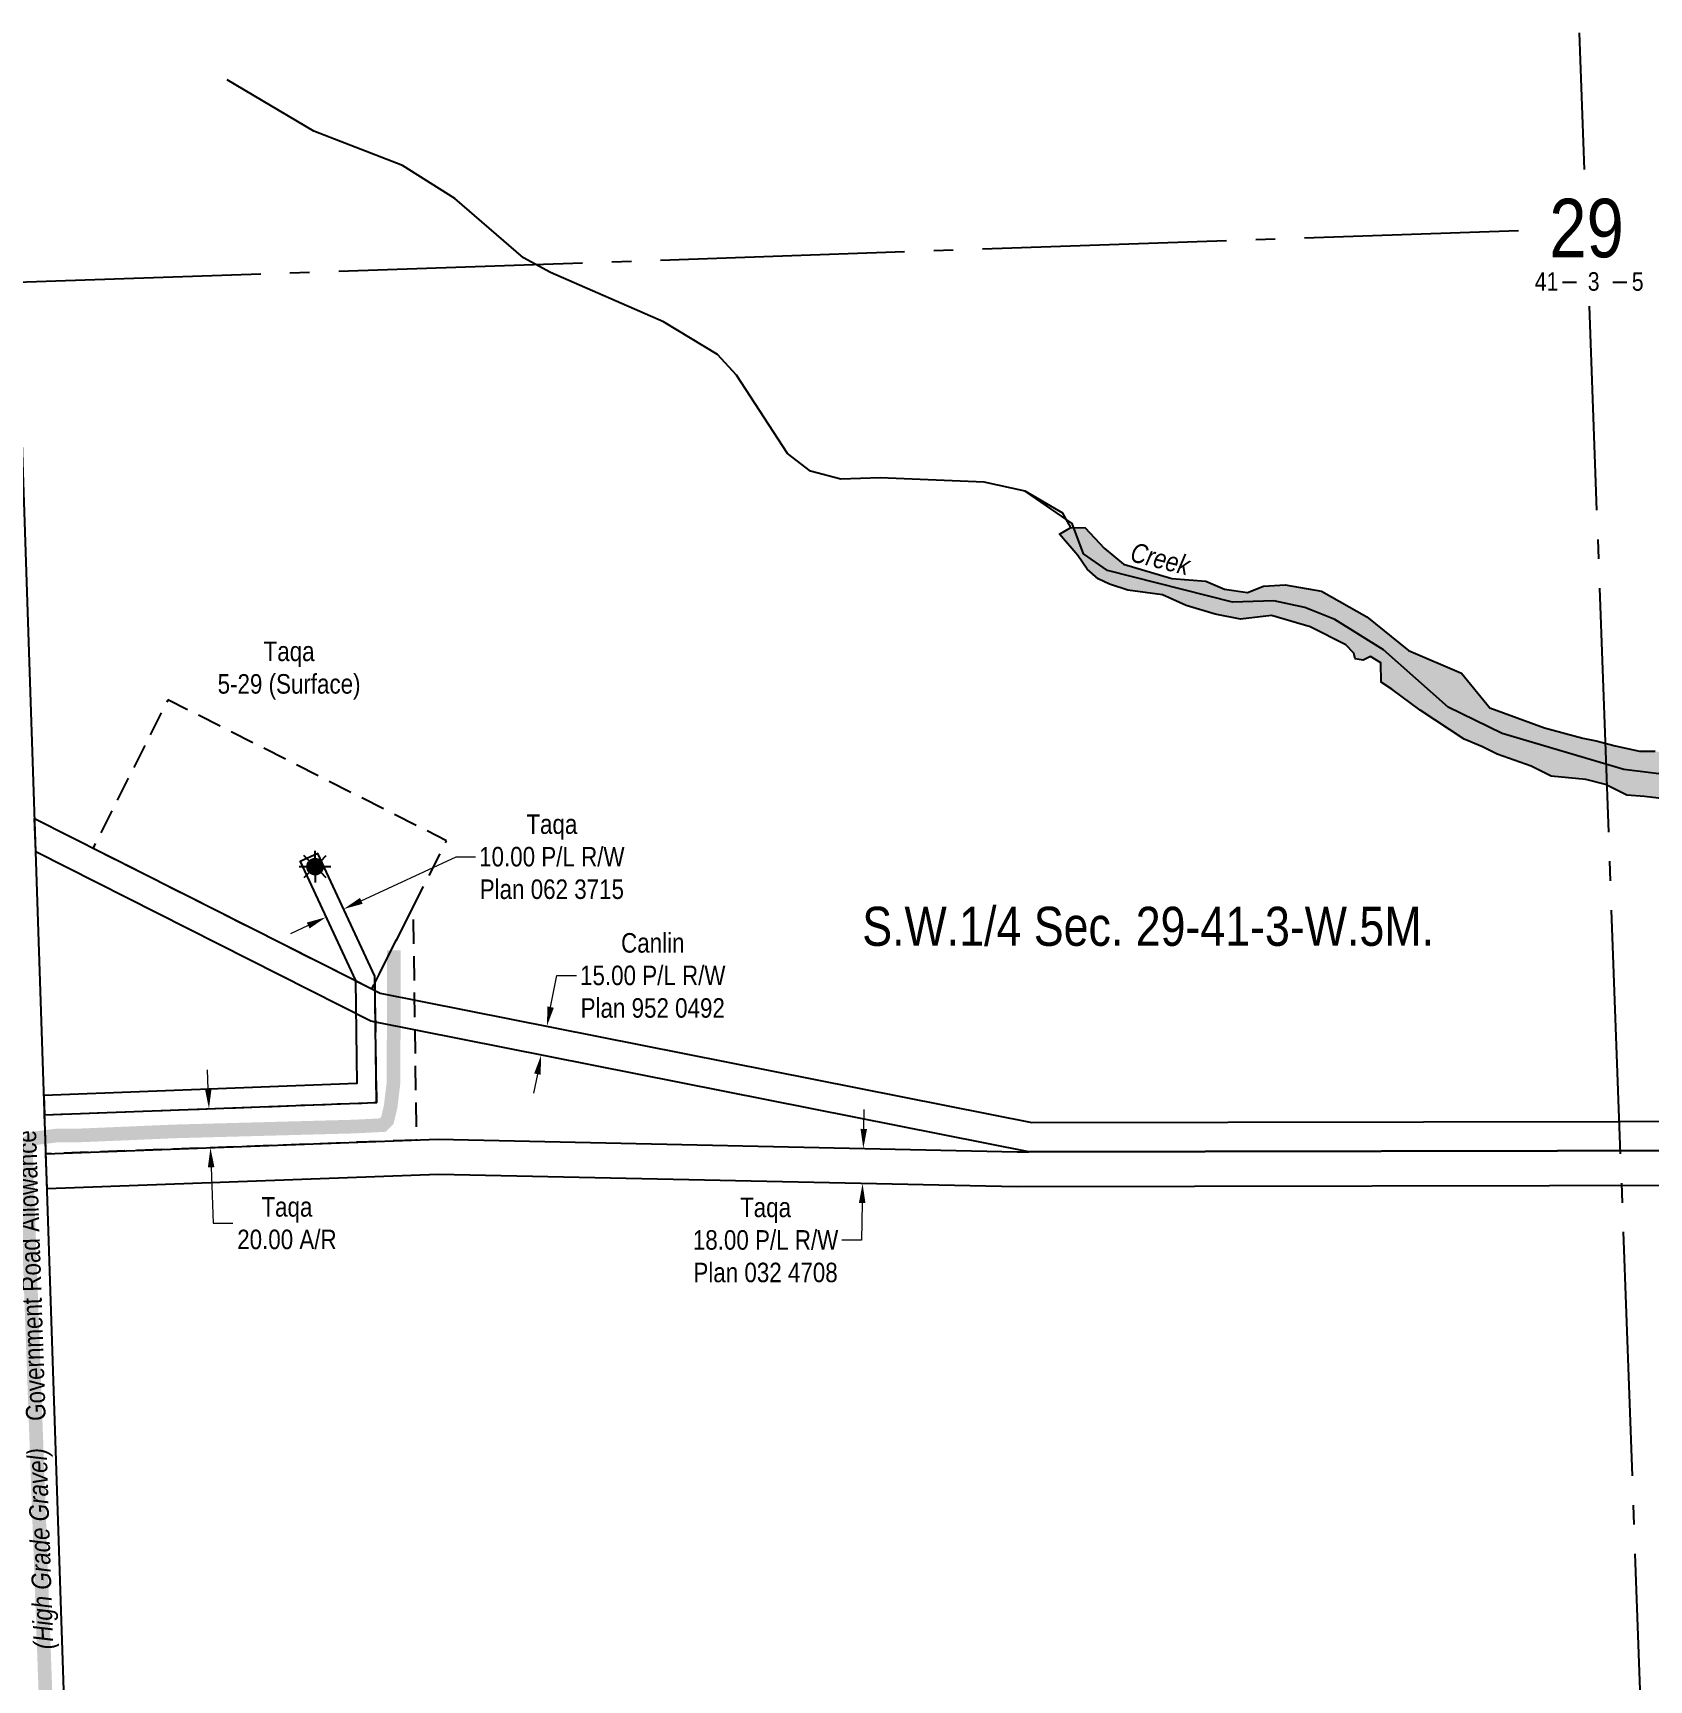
# Model space of a CAD drawing. Extents: x 670596 to 687743, y 5824540 to 5836613.
# Drawn here: x 675621 to 676449, y 5825723 to 5826567 of the extents above; entities that cross this region are included whole.
import ezdxf
from ezdxf.enums import TextEntityAlignment as Align

# ---------------------------------------------------------------- set-up
doc = ezdxf.new("R2010")
doc.units = 0
doc.header["$LTSCALE"] = 5
doc.header["$PDSIZE"] = 0.5
doc.linetypes.add('foc-ACCESSROAD', pattern=[3.75, 2.5, -1.25])
doc.linetypes.add('foc-QUARTERLINE', pattern=[33, 25, -3, 2, -3])
doc.layers.get('Defpoints').update_dxf_attribs({"color": 9})
for name, color, linetype in [('10', 1, 'Continuous'), ('9', 3, 'Continuous'), ('AS-ROADS', 254, 'Continuous'), ('C-SYMBOL', 7, 'Continuous'), ('F-AR', 190, 'foc-ACCESSROAD'), ('F-RW', 190, 'Continuous'), ('F-WS-S', 8, 'Continuous'), ('L-QSEC', 8, 'foc-QUARTERLINE'), ('L-ROAD-T', 7, 'Continuous'), ('L-SEC', 7, 'Continuous'), ('L-SECLBL', 7, 'Continuous'), ('T-WATER', 160, 'Continuous'), ('T-WATER-H', 133, 'Continuous'), ('T-WATER-T', 170, 'Continuous')]:
    doc.layers.add(name, color=color, linetype=linetype)
for name, color, linetype, lineweight in [('F-AR-T', 190, 'Continuous', 9), ('F-RW-T', 190, 'Continuous', 9), ('F-WS-T', 190, 'Continuous', 9), ('T-TEXT', 48, 'Continuous', 18)]:
    doc.layers.add(name, color=color, linetype=linetype, lineweight=lineweight)
doc.styles.add('175L', font='ARIALN.TTF', dxfattribs={"height": 20})
doc.styles.add('80CG', font='ARIALN.TTF', dxfattribs={"height": 10})
doc.styles.add('80L', font='ARIALN.TTF', dxfattribs={"height": 10})
doc.styles.add('80LS', font='ARIALNI.TTF', dxfattribs={"height": 10})
doc.styles.add('foc-LtypeFont', font='ARIALN.TTF', dxfattribs={"height": 7.35})
doc.styles.add('SIMPLEX', font='ARIALN.TTF')
doc.linetypes.add('foc-TOPO-flowdirection-NOLINE', pattern='A,0,[">",foc-LtypeFont,S=0.3,R=0,X=0,Y=-0.945],-20,[">",foc-LtypeFont,S=0.3,R=0,X=0,Y=-0.945],0', length=20)
doc.dimstyles.new('Compass 5 000', dxfattribs={"dimscale": 5, "dimtxt": 9, "dimasz": 2, "dimexe": 0.2, "dimexo": 0.0625, "dimgap": 0.5, "dimtad": 0, "dimtih": 1, "dimtoh": 1, "dimzin": 0, "dimdsep": 46, "dimtxsty": '80CG', "dimcen": 0.1, "dimse1": 1, "dimse2": 1, "dimclrd": 256, "dimclrt": 256, "dimaunit": 1, "dimadec": 4, "dimazin": 0, "dimtfac": 0.06, "dimtofl": 0, "dimtmove": 0, "dimatfit": 1, "dimfxl": 0.2, "dimtolj": 1, "dimtzin": 0, "dimlwd": -1, "dimarcsym": 0})

# ---------------------------------------------------------------- blocks, each defined once
blk = doc.blocks.new('L-SECLBL')
at = {"layer": '9', "color": 7}
for p, q in [((-5.08, -27.83), (-12.29, -27.83)), ((20.7, -27.83), (13.5, -27.83))]:
    blk.add_line(p, q, dxfattribs=at)
at = {"layer": '10', "color": 2, "style": 'SIMPLEX'}
blk.add_attdef('SEC', text='', height=30, dxfattribs=at).set_placement((0, 0), align=Align.MIDDLE)
at = {"layer": '10', "color": 5, "style": '80L'}
blk.add_attdef('TWP', text='', height=9.5, dxfattribs=at).set_placement((-14.43, -27.37), align=Align.MIDDLE_RIGHT)
blk.add_attdef('RGE', text='', height=9.5, dxfattribs=at).set_placement((3.62, -27.37), align=Align.MIDDLE_CENTER)
blk.add_attdef('MER', text='', height=9.5, dxfattribs=at).set_placement((23.17, -27.37), align=Align.MIDDLE_LEFT)
blk = doc.blocks.new('*D774')
at = {"layer": 'Defpoints', "color": 0, "transparency": 16777216}
for p in [(675715.09, 5826016.26), (675711.59, 5825996.12), (675715.83, 5825996.28)]:
    blk.add_point(p, dxfattribs=at)
at = {"layer": 'F-AR-T', "transparency": 16777216}
for p, q in [((675710.47, 5826026.1), (675710.1, 5826036.09)), ((675711.96, 5825986.13), (675713.03, 5825957.43)), ((675713.03, 5825957.43), (675723.03, 5825957.43))]:
    blk.add_line(p, q, dxfattribs=at)
for points in [[(675712.14, 5826026.16), (675708.81, 5826026.04), (675710.84, 5826016.11)], [(675713.63, 5825986.19), (675710.3, 5825986.06), (675711.59, 5825996.12)]]:
    blk.add_solid(points, dxfattribs=at)
at = {"layer": 'F-AR-T', "transparency": 16777216, "insert": (675750.77, 5825957.43), "char_height": 10, "attachment_point": 5, "style": '80CG'}
blk.add_mtext('\\A1;Taqa\\P20.00 A/R', dxfattribs=at)
blk = doc.blocks.new('*D799')
at = {"layer": 'Defpoints', "color": 0, "transparency": 16777216}
for p in [(675870.66, 5826060.99), (675883.93, 5826058.36), (675867.75, 5826046.29)]:
    blk.add_point(p, dxfattribs=at)
at = {"layer": 'F-RW-T', "transparency": 16777216}
for p, q in [((675885.87, 5826068.17), (675889.08, 5826084.34)), ((675889.08, 5826084.34), (675899.08, 5826084.34)), ((675879.07, 5826033.85), (675877.13, 5826024.04))]:
    blk.add_line(p, q, dxfattribs=at)
for points in [[(675884.24, 5826068.49), (675887.51, 5826067.84), (675883.93, 5826058.36)], [(675877.44, 5826034.18), (675880.71, 5826033.53), (675881.02, 5826043.66)]]:
    blk.add_solid(points, dxfattribs=at)
at = {"layer": 'F-RW-T', "transparency": 16777216, "insert": (675938.17, 5826084.34), "char_height": 10, "attachment_point": 5, "style": '80CG'}
blk.add_mtext('\\A1;Canlin\\P15.00 P/L R/W\\PPlan 952 0492', dxfattribs=at)
blk = doc.blocks.new('*D802')
at = {"layer": 'Defpoints', "color": 0, "transparency": 16777216}
for p in [(675777.14, 5826124.17), (675768.07, 5826119.95), (675779.82, 5826118.4)]:
    blk.add_point(p, dxfattribs=at)
at = {"layer": 'F-RW-T', "transparency": 16777216}
for p, q in [((675788.88, 5826122.62), (675837.39, 5826145.17)), ((675837.39, 5826145.17), (675847.39, 5826145.17)), ((675761.68, 5826109.97), (675752.61, 5826105.76))]:
    blk.add_line(p, q, dxfattribs=at)
for points in [[(675788.18, 5826124.13), (675789.59, 5826121.11), (675779.82, 5826118.4)], [(675760.98, 5826111.49), (675762.38, 5826108.46), (675770.75, 5826114.19)]]:
    blk.add_solid(points, dxfattribs=at)
at = {"layer": 'F-RW-T', "transparency": 16777216, "insert": (675886.48, 5826145.17), "char_height": 10, "attachment_point": 5, "style": '80CG'}
blk.add_mtext('\\A1;Taqa\\P10.00 P/L R/W\\PPlan 062 3715', dxfattribs=at)
blk = doc.blocks.new('*D805')
at = {"layer": 'Defpoints', "color": 0, "transparency": 16777216}
for p in [(676052.13, 5825995.66), (676045.65, 5825977.79), (676051.74, 5825977.66)]:
    blk.add_point(p, dxfattribs=at)
at = {"layer": 'F-RW-T', "transparency": 16777216}
for p, q in [((676046.26, 5826005.78), (676046.47, 5826015.78)), ((676045.44, 5825967.79), (676045.03, 5825948.83)), ((676045.03, 5825948.83), (676035.03, 5825948.83))]:
    blk.add_line(p, q, dxfattribs=at)
for points in [[(676044.59, 5826005.82), (676047.92, 5826005.75), (676046.04, 5825995.79)], [(676043.77, 5825967.83), (676047.11, 5825967.76), (676045.65, 5825977.79)]]:
    blk.add_solid(points, dxfattribs=at)
at = {"layer": 'F-RW-T', "transparency": 16777216, "insert": (675995.95, 5825948.83), "char_height": 10, "attachment_point": 5, "style": '80CG'}
blk.add_mtext('\\A1;Taqa\\P18.00 P/L R/W\\PPlan 032 4708', dxfattribs=at)
blk = doc.blocks.new('GAS')
h = blk.add_hatch(color=255)
h.dxf.hatch_style = 1
edge = h.paths.add_edge_path()
edge.add_arc((0, 0), 0.9, 0, 360)
for p, q in [((-0.81, 0), (-1.62, 0)), ((-0.57, 0.57), (-1.14, 1.14)), ((0, 0.81), (0, 1.62)), ((0.57, 0.57), (1.14, 1.14)), ((1.62, 0), (0.81, 0)), ((-0.57, -0.57), (-1.14, -1.14)), ((0, -0.81), (0, -1.62)), ((1.14, -1.14), (0.57, -0.57))]:
    blk.add_line(p, q)
blk.add_circle((0, 0), 0.8)

msp = doc.modelspace()

# ---------------------------------------------------------------- hatches: boundary and pattern name
at = {"layer": 'T-WATER-H'}
h = msp.add_hatch(color=256, dxfattribs=at)
h.dxf.hatch_style = 1
h.paths.add_polyline_path([(676316.806, 5826231.008), (676311.35, 5826234.64), (676311.129, 5826244.575), (676305.83, 5826247.865), (676302.14, 5826245.905), (676298.056, 5826246.665), (676297.315, 5826249.578), (676293.215, 5826253.826), (676274.985, 5826262.899), (676255.084, 5826268.764), (676239.315, 5826266.845), (676226.289, 5826269.395), (676211.403, 5826273.986), (676199.197, 5826279.344), (676181.598, 5826281.77), (676172.105, 5826284.812), (676166.302, 5826287.553), (676160.751, 5826292.473), (676155.862, 5826299.586), (676146.558, 5826310.454), (676152.362, 5826313.935), (676159.679, 5826313.702), (676169.456, 5826303.218), (676179.327, 5826295.009), (676203.991, 5826287.677), (676221.432, 5826286.402), (676231.083, 5826282.304), (676242.815, 5826280.591), (676251.079, 5826283.867), (676262.18, 5826284.497), (676280.757, 5826281.276), (676304.033, 5826268.134), (676325.246, 5826250.838), (676352.445, 5826239.272), (676367.006, 5826221.43), (676394.883, 5826211.203), (676414.644, 5826205.913), (676421.349, 5826204.502), (676431.23, 5826202.033), (676443.581, 5826199.212), (676451.603, 5826199.227), (676464.03, 5826196.979), (676485.221, 5826192.511), (676496.042, 5826191.717), (676503.57, 5826189.337), (676529.331, 5826183.695), (676540.606, 5826181.767), (676555.493, 5826176.875), (676569.591, 5826168.953), (676580.498, 5826162.888), (676584.027, 5826161.477), (676588.967, 5826157.598), (676600.86, 5826142.007), (676620.175, 5826123.731), (676631.476, 5826115.311), (676652.229, 5826106.892), (676659.831, 5826104.633), (676667.228, 5826100.321), (676675.036, 5826094.366), (676678.324, 5826088.411), (676681.611, 5826081.429), (676685.721, 5826074.653), (676688.598, 5826071.367), (676695.995, 5826066.644), (676701.131, 5826064.796), (676708.529, 5826063.975), (676718.802, 5826065.412), (676724.555, 5826067.671), (676733.185, 5826070.135), (676740.582, 5826070.135), (676746.952, 5826069.93), (676754.76, 5826068.082), (676759.897, 5826065.412), (676766.678, 5826061.1), (676769.76, 5826059.252), (676780.239, 5826055.145), (676787.636, 5826053.091), (676793.184, 5826051.243), (676797.91, 5826048.779), (676803.782, 5826044.249), (676811.003, 5826040.254), (676819.256, 5826037.548), (676826.09, 5826036.13), (676831.506, 5826034.841), (676839.115, 5826033.424), (676847.625, 5826032.908), (676853.944, 5826030.717), (676862.713, 5826026.078), (676868, 5826023.5), (676873.545, 5826020.279), (676878.316, 5826017.959), (676881.024, 5826015.897), (676883.732, 5826014.737), (676886.956, 5826014.093), (676892.888, 5826014.221), (676896.498, 5826015.252), (676908.699, 5826017.299), (676912.954, 5826017.299), (676917.21, 5826016.01), (676920.047, 5826016.397), (676925.205, 5826016.397), (676933.587, 5826013.046), (676935.65, 5826011.113), (676939.647, 5826008.922), (676944.161, 5826008.149), (676948.932, 5826007.375), (676957.185, 5826005.958), (676964.148, 5826004.282), (676968.92, 5826002.865), (676973.175, 5826001.705), (676976.915, 5825999.128), (676979.533, 5825995.565), (676981.316, 5825990.428), (676981.468, 5825988.194), (676980.854, 5825986.337), (676976.229, 5825992.115), (676974.816, 5825995.324), (676972.504, 5825996.993), (676968.65, 5825997.892), (676965.309, 5825998.406), (676961.07, 5825999.176), (676956.06, 5825999.176), (676948.737, 5825999.176), (676943.983, 5825999.176), (676936.661, 5825999.433), (676931.522, 5826000.717), (676928.053, 5826002.386), (676921.352, 5826005.23), (676919.425, 5826009.21), (676917.498, 5826011.778), (676913.901, 5826012.548), (676901.439, 5826012.548), (676895.529, 5826010.751), (676891.804, 5826009.467), (676886.408, 5826009.21), (676883.196, 5826010.237), (676878.443, 5826012.163), (676865.016, 5826018.474), (676858.85, 5826023.353), (676856.024, 5826025.536), (676849.343, 5826027.333), (676844.333, 5826028.232), (676839.451, 5826029.516), (676831.486, 5826031.185), (676826.218, 5826031.955), (676818.639, 5826033.239), (676814.142, 5826035.037), (676801.938, 5826041.071), (676794.486, 5826044.538), (676788.448, 5826045.822), (676781.768, 5826046.078), (676774.702, 5826045.693), (676767.196, 5826048.692), (676761.415, 5826052.415), (676754.349, 5826056.395), (676747.155, 5826059.092), (676740.731, 5826060.889), (676732.252, 5826058.578), (676728.527, 5826055.753), (676721.718, 5826053.699), (676716.964, 5826052.415), (676705.274, 5826051.773), (676693.94, 5826054.323), (676683.255, 5826061.921), (676663.324, 5826077.322), (676652.64, 5826086.357), (676645.037, 5826090.464), (676632.503, 5826093.955), (676624.49, 5826094.777), (676619.969, 5826095.393), (676606.408, 5826099.089), (676595.107, 5826108.946), (676586.683, 5826117.981), (676581.546, 5826125.784), (676577.025, 5826134.409), (676571.272, 5826142.212), (676558.62, 5826152.66), (676546.269, 5826159.008), (676528.978, 5826163.593), (676516.274, 5826166.062), (676500.041, 5826168.178), (676486.279, 5826170.294), (676470.4, 5826172.41), (676459.107, 5826174.525), (676446.116, 5826176.148), (676437.19, 5826176.792), (676426.289, 5826182.284), (676416.056, 5826184.753), (676398.334, 5826186.454), (676388.21, 5826191.607), (676370.737, 5826197.692), (676363.137, 5826201.461), (676353.738, 5826205.421), (676331.345, 5826220.359)])

# ---------------------------------------------------------------- linework, layer by layer
at = {"layer": 'AS-ROADS', "const_width": 7, "flags": 128}
msp.add_lwpolyline([(675634.412, 5825514.415), (675617.122, 5825992.032), (675617.879, 5825998.647), (675621.094, 5826000.916), (675633.388, 5826002.428), (675644.358, 5826002.428), (675693.532, 5826004.507), (675785.365, 5826006.975), (675799.928, 5826007.731), (675802.198, 5826009.999), (675803.9, 5826017.182), (675805.413, 5826029.657), (675805.533, 5826097.316)], dxfattribs=at)
at = {"layer": 'F-AR', "flags": 128}
for points in [[(675651.449, 5826149.678), (675794.257, 5826077.527), (675832.588, 5826153.394), (675689.779, 5826225.545)], [(675626.676, 5826012.969), (675796.786, 5826019.308), (675795.937, 5826080.85), (675815.407, 5826119.388), (675817.053, 5826000.049), (675627.344, 5825992.98)]]:
    msp.add_lwpolyline(points, close=True, dxfattribs=at)
at = {"layer": 'F-RW', "flags": 128}
for points in [[(676902.518, 5826113.529), (676917.438, 5826112.891), (676914.516, 5826057.374), (676762.846, 5825995.268), (676492.014, 5825994.628), (676130.872, 5825994.096), (675796.13, 5826060.497), (675793.672, 5826060.956), (675622.085, 5826147.671), (675621.51, 5826164.778), (675785.82, 5826081.764), (675798.616, 5826075.271), (676132.341, 5826009.108), (676433.339, 5826009.516), (676759.913, 5826010.292), (676900.062, 5826067.639)], [(675626.318, 5826022.944), (675626.655, 5826012.953), (675796.726, 5826019.333), (675795.789, 5826084.039), (675766.554, 5826146.936), (675757.487, 5826142.721), (675785.82, 5826081.764), (675786.587, 5826028.955)], [(677093.558, 5825739.045), (676488.271, 5825976.772), (676124.753, 5825976.09), (675828.389, 5825982.463), (675627.938, 5825974.992), (675627.335, 5825992.98), (675828.238, 5826000.466), (676124.912, 5825994.091), (676130.872, 5825994.096), (676492.014, 5825994.628), (677092.938, 5825758.618)]]:
    msp.add_lwpolyline(points, close=True, dxfattribs=at)
at = {"layer": 'L-QSEC', "flags": 128}
for points in [[(676415.403, 5826497.262), (676412.83, 5826567.231)], [(675612.411, 5826439.487), (676381.712, 5826466.077)], [(676446.075, 5825663.182), (676417.975, 5826427.31)]]:
    msp.add_lwpolyline(points, dxfattribs=at)
at = {"layer": 'L-SEC', "flags": 128}
msp.add_lwpolyline([(675639.277, 5825636.191), (675612.412, 5826439.464)], dxfattribs=at)
at = {"layer": 'T-WATER', "linetype": 'foc-TOPO-flowdirection-NOLINE', "flags": 128}
msp.add_lwpolyline([(676888.702, 5826010.925), (676870.397, 5826019.951), (676841.488, 5826031.619), (676802.317, 5826042.83), (676771.314, 5826052.738), (676757.437, 5826061.098), (676740.374, 5826066.922), (676715.863, 5826057.755), (676694.39, 5826061.221), (676676.886, 5826076.831), (676666.005, 5826090.714), (676651.868, 5826096.02), (676623.127, 5826107.359), (676610.22, 5826115.828), (676578.928, 5826149.191), (676567.343, 5826157.733), (676522.323, 5826173.365), (676471.664, 5826185.476), (676435.552, 5826189.938), (676373.252, 5826208.418), (676345.594, 5826221.867), (676312.424, 5826251.266), (676287.479, 5826266.744), (676272.176, 5826272.901), (676256.248, 5826276.369), (676235.205, 5826275.565), (676171.11, 5826291.771), (676158.86, 5826300.335), (676152.929, 5826315.867), (676128.904, 5826332.514), (676107.913, 5826337.012), (676054.635, 5826339.269), (676034.484, 5826338.696), (676019.003, 5826342.734), (676007.209, 5826351.746), (675981.007, 5826391.855), (675971.404, 5826402.564), (675943.74, 5826419.208), (675885.746, 5826444.447), (675871.991, 5826451.959), (675836.707, 5826482.5), (675809.936, 5826499.317), (675764.5, 5826516.913), (675720.232, 5826543.276)], dxfattribs=at)
at = {"layer": 'T-WATER', "flags": 128}
for points in [[(676152.362, 5826313.935), (676148.293, 5826321.267), (676128.904, 5826332.514), (676107.913, 5826337.012), (676054.635, 5826339.269), (676034.484, 5826338.696), (676019.003, 5826342.734), (676007.209, 5826351.746), (675981.007, 5826391.855), (675971.404, 5826402.564), (675943.74, 5826419.208), (675885.746, 5826444.447), (675871.991, 5826451.959), (675836.707, 5826482.5), (675809.936, 5826499.317), (675764.5, 5826516.913), (675720.232, 5826543.276)], [(676459.107, 5826174.525), (676446.116, 5826176.148), (676437.19, 5826176.792), (676426.289, 5826182.284), (676416.056, 5826184.753), (676398.334, 5826186.454), (676388.21, 5826191.607), (676370.737, 5826197.692), (676363.137, 5826201.461), (676353.738, 5826205.421), (676331.345, 5826220.359), (676316.806, 5826231.008), (676311.35, 5826234.64), (676311.129, 5826244.575), (676305.83, 5826247.865), (676302.14, 5826245.905), (676298.056, 5826246.665), (676297.315, 5826249.578), (676293.215, 5826253.826), (676274.985, 5826262.899), (676255.084, 5826268.764), (676239.315, 5826266.845), (676226.289, 5826269.395), (676211.403, 5826273.986), (676199.197, 5826279.344), (676181.598, 5826281.77), (676172.105, 5826284.812), (676166.302, 5826287.553), (676160.751, 5826292.473), (676155.862, 5826299.586), (676146.558, 5826310.454), (676152.362, 5826313.935), (676159.679, 5826313.702), (676169.456, 5826303.218), (676179.327, 5826295.009), (676203.991, 5826287.677), (676221.432, 5826286.402), (676231.083, 5826282.304), (676242.815, 5826280.591), (676251.079, 5826283.867), (676262.18, 5826284.497), (676280.757, 5826281.276), (676304.033, 5826268.134), (676325.246, 5826250.838), (676352.445, 5826239.272), (676367.006, 5826221.43), (676394.883, 5826211.203), (676414.644, 5826205.913), (676421.349, 5826204.502), (676431.23, 5826202.033), (676443.581, 5826199.212), (676451.603, 5826199.227)]]:
    msp.add_lwpolyline(points, dxfattribs=at)

# ---------------------------------------------------------------- block references
at = {"layer": 'F-WS-S', "color": 5, "xscale": 5, "yscale": 5, "zscale": 5}
msp.add_blockref('GAS', (675765.22, 5826140.104), dxfattribs=at)
at = {"layer": 'L-SECLBL', "color": 3}
msp.add_blockref('L-SECLBL', (676416.505, 5826467.28), dxfattribs=at).add_auto_attribs({'SEC': '29', 'TWP': '41', 'RGE': '3', 'MER': '5'})

# ---------------------------------------------------------------- texts
at = {"layer": 'C-SYMBOL', "color": 3, "style": '175L'}
msp.add_text('S.W.1/4 Sec. 29-41-3-W.5M.', height=20, dxfattribs=at).set_placement((676191.911, 5826093.568), align=Align.BOTTOM_CENTER)
at = {"layer": 'F-WS-T', "insert": (675751.885, 5826240.596), "char_height": 10, "width": 72.62387, "attachment_point": 5, "style": '80CG'}
msp.add_mtext('\\A1;Taqa\\P5-29 (Surface)', dxfattribs=at)
at = {"layer": 'L-ROAD-T', "style": '80L'}
msp.add_text('Government Road Allowance', height=10, rotation=91.915523, dxfattribs=at).set_placement((675619.74, 5825930.629), align=Align.MIDDLE_CENTER)
at = {"layer": 'T-TEXT', "style": '80LS'}
msp.add_text('(High Grade Gravel)', height=10, rotation=91.915523, dxfattribs=at).set_placement((675624.42, 5825790.708), align=Align.MIDDLE_CENTER)
at = {"layer": 'T-WATER-T', "insert": (676198.188, 5826297.791), "char_height": 10, "width": 31.25962, "attachment_point": 5, "rotation": 345.810099, "style": '80CG'}
msp.add_mtext('\\A1;{\\fArial Narrow|b0|i1|c0|p34;Creek}', dxfattribs=at)

# ---------------------------------------------------------------- dimensions: what is measured, and where the dimension line sits
at = {"layer": 'F-AR-T', "color": 5}
dim = msp.add_linear_dim(base=(675711.589, 5825996.119), p1=(675715.086, 5826016.263), p2=(675715.831, 5825996.278), angle=272.133955, text='Taqa\\P20.00 A/R', dimstyle='Compass 5 000', dxfattribs=at)
dim.commit()
dim.dimension.update_dxf_attribs({"geometry": '*D774', "text_midpoint": (675750.766, 5825957.425), "dimtype": 161})
at = {"layer": 'F-RW-T'}
for base, p1, p2, angle, text, picture, middle in [((675779.816, 5826118.404), (675768.071, 5826119.951), (675777.138, 5826124.166), 24.92936, 'Taqa\\P10.00 P/L R/W\\PPlan 062 3715', '*D802', (675886.479, 5826145.166)), ((675883.929, 5826058.357), (675867.747, 5826046.291), (675870.66, 5826060.988), 78.786178, 'Canlin\\P15.00 P/L R/W\\PPlan 952 0492', '*D799', (675938.167, 5826084.339)), ((676045.655, 5825977.791), (676052.127, 5825995.655), (676051.74, 5825977.66), 268.768104, 'Taqa\\P18.00 P/L R/W\\PPlan 032 4708', '*D805', (675995.946, 5825948.828))]:
    dim = msp.add_linear_dim(base=base, p1=p1, p2=p2, angle=angle, text=text, dimstyle='Compass 5 000', dxfattribs=at)
    dim.commit()
    dim.dimension.update_dxf_attribs({"geometry": picture, "text_midpoint": middle, "dimtype": 161})

doc.saveas('drawing.dxf')
